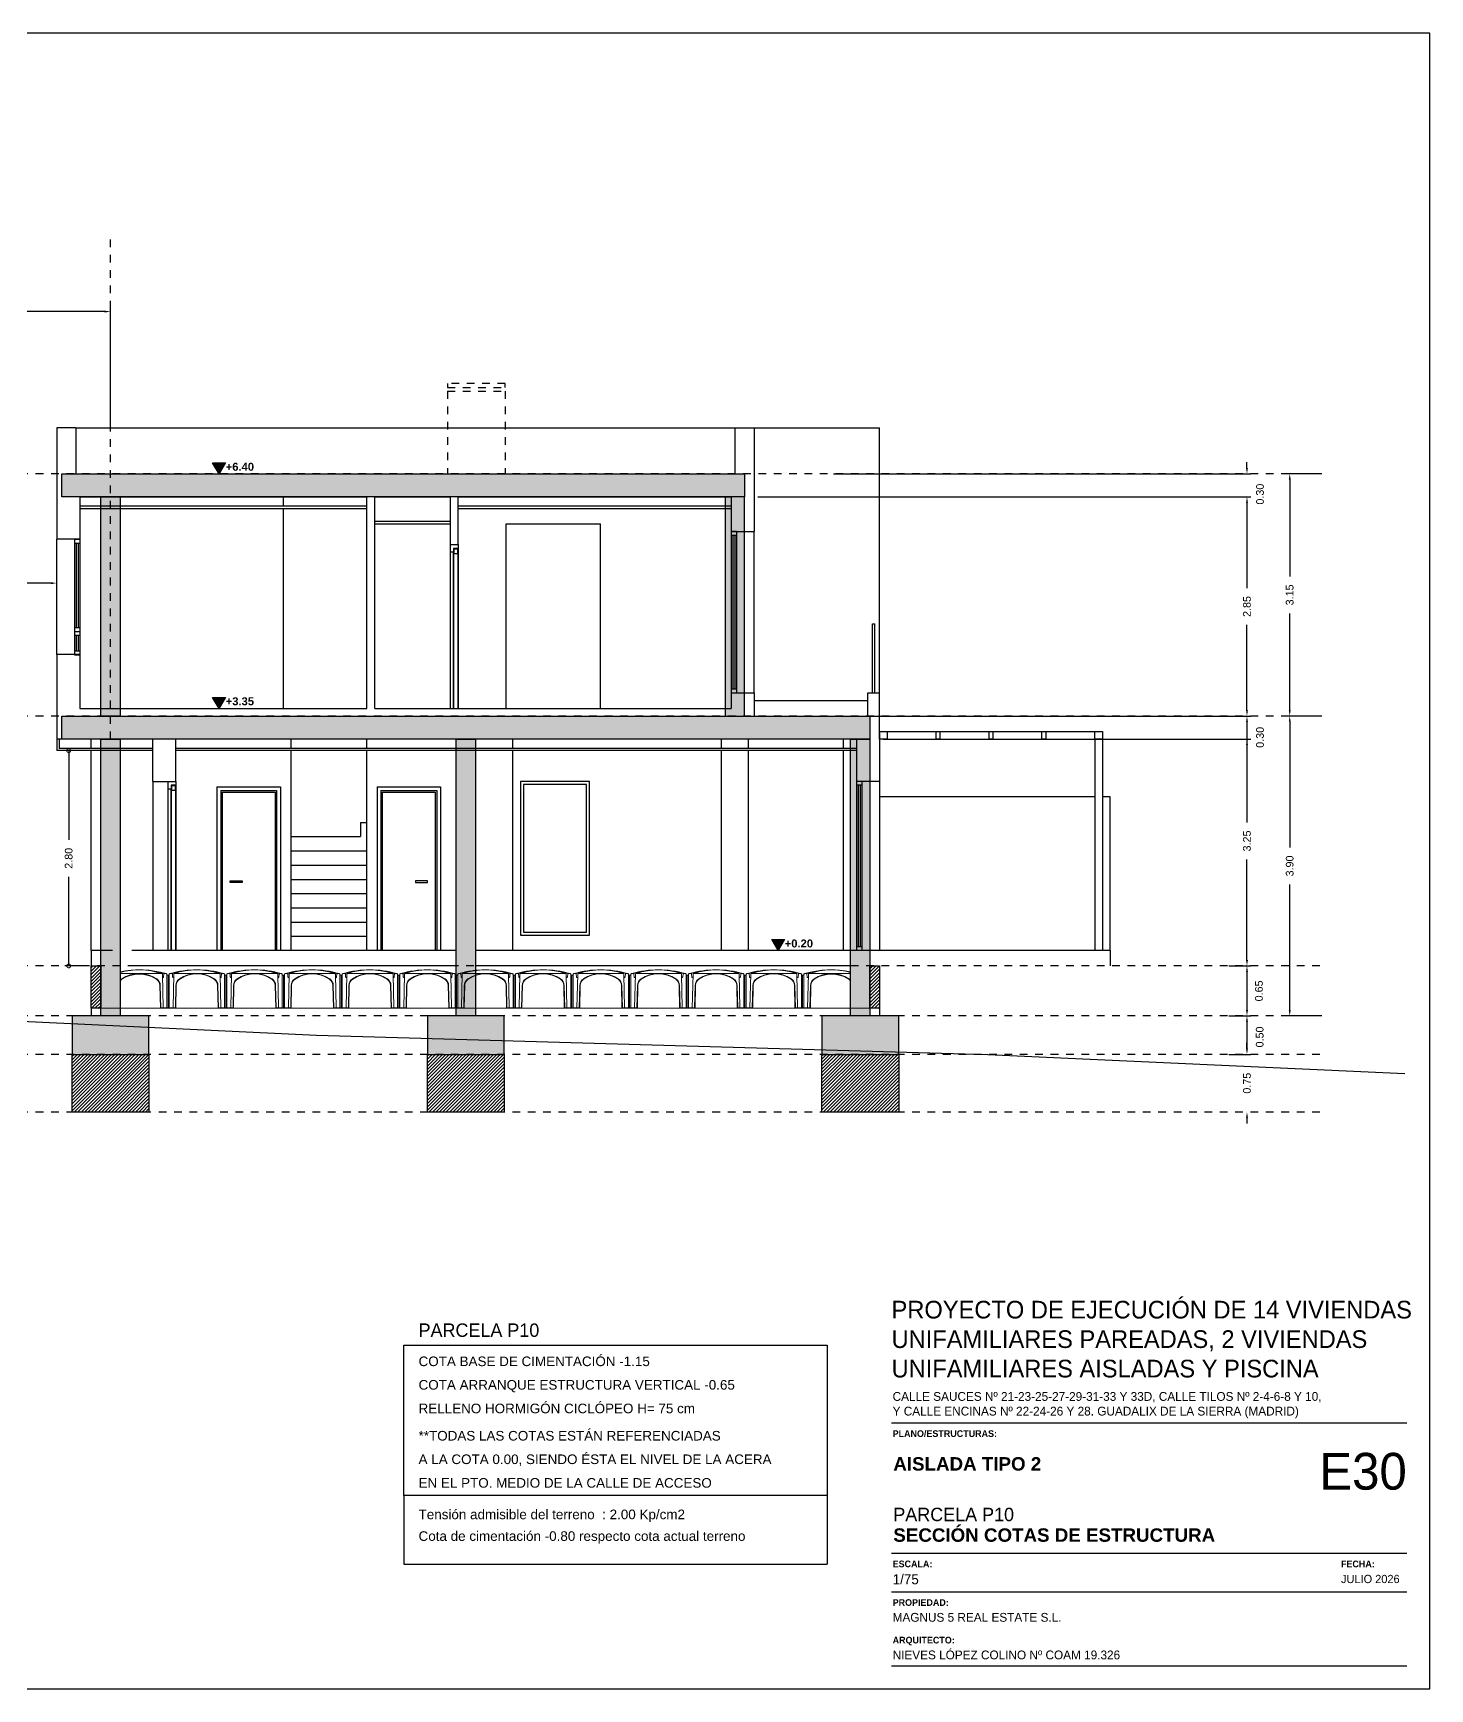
# Model space of a CAD drawing. Extents: x 2455 to 9764, y -806 to 181.
# Drawn here: x 4724.24 to 4742.41, y -582.59 to -561.05 of the extents above; entities that cross this region are included whole.
import ezdxf

# ---------------------------------------------------------------- set-up
doc = ezdxf.new("R2010")
doc.units = 0
doc.header["$LTSCALE"] = 0.2
doc.header["$MEASUREMENT"] = 0
doc.linetypes.add('CONTINUA', pattern=[0])
doc.linetypes.add('RAYITAS', pattern=[0.375, 0.25, -0.125])
doc.layers.get('0').update_dxf_attribs({"linetype": 'CONTINUOUS'})
doc.layers.add('01_cartela', color=6, linetype='CONTINUOUS', plot=False)
for name, color, linetype in [('01_cotas', 4, 'CONTINUOUS'), ('01_MONO inst', 254, 'CONTINUOUS'), ('01_muros', 1, 'CONTINUOUS'), ('01_perfil terreno natural', 170, 'CONTINUOUS'), ('01_proyección', 4, 'RAYITAS'), ('01_texto cartela', 4, 'CONTINUOUS'), ('CUADRO_LINEAS', 7, 'CONTINUOUS'), ('SOMBRAS2', 2, 'CONTINUOUS'), ('WL', 7, 'CONTINUOUS')]:
    doc.layers.add(name, color=color, linetype=linetype)
doc.layers.add('_CAVITI-AUX', color=2, linetype='CONTINUOUS', lineweight=5, plot=False)
doc.styles.add('Century Gothic', font='', dxfattribs={"height": 2})
doc.styles.add('Century Gothic_3', font='', dxfattribs={"height": 4.5})
doc.styles.add('Century Gothic_5', font='', dxfattribs={"height": 2.5})
doc.styles.add('Century Gothic_6', font='', dxfattribs={"height": 11})
doc.styles.add('Estilo1', font='swissel.ttf')
doc.styles.add('NIEVES3', font='swisseb.ttf')
doc.styles.add('ROMANS', font='romans')
doc.styles.get('Century Gothic').set_extended_font_data('Century Gothic')
doc.styles.get('Century Gothic_3').set_extended_font_data('Century Gothic')
doc.styles.get('Century Gothic_5').set_extended_font_data('Century Gothic')
doc.styles.get('Century Gothic_6').set_extended_font_data('Century Gothic')
doc.dimstyles.new('DECIMAL-50', dxfattribs={"dimtxt": 0.08, "dimasz": 0.15, "dimexe": 0.05, "dimexo": 0.05, "dimgap": 0.09, "dimtad": 0, "dimzin": 0, "dimdsep": 46, "dimtxsty": 'ROMANS', "dimblk": 'DOTSMALL', "dimcen": 0.09, "dimclrt": 7, "dimadec": 0, "dimazin": 0, "dimtfac": 1.38, "dimtix": 1, "dimtofl": 0, "dimtmove": 2, "dimatfit": 3, "dimldrblk": 'OBLIQUE', "dimfxl": 1, "dimtolj": 1, "dimtzin": 0, "dimarcsym": 0})
pattern_1 = [(45, (69.10073, 0), (-0.02209708691, 0.02209708691), [])]

# ---------------------------------------------------------------- blocks, each defined once
blk = doc.blocks.new('_DotSmall')
at = {"color": 0, "linetype": 'ByBlock', "const_width": 0.5}
blk.add_lwpolyline([(-0.0625, 0, 1), (0.0625, 0, 1)], format="xyb", close=True, dxfattribs=at)
blk = doc.blocks.new('*D556')
at = {"layer": '01_cotas', "color": 0, "linetype": 'CONTINUA', "lineweight": -2, "transparency": 16777216}
for p, q in [((4724.951, -570.383), (4724.657, -570.383)), ((4724.951, -573.183), (4724.657, -573.183))]:
    blk.add_line(p, q, dxfattribs=at)
at = {"layer": '01_cotas', "color": 0, "lineweight": -2, "transparency": 16777216}
for p, q in [((4724.707, -570.383), (4724.707, -571.543)), ((4724.707, -573.183), (4724.707, -572.023))]:
    blk.add_line(p, q, dxfattribs=at)
at = {"layer": '01_cotas', "color": 0, "lineweight": -2, "transparency": 16777216, "xscale": 0.1, "yscale": 0.1, "zscale": 0.1}
for p, rotation in [((4724.707, -570.383), 90), ((4724.707, -573.183), 270)]:
    blk.add_blockref('_DotSmall', p, dxfattribs=dict(at, rotation=rotation))
at = {"layer": '01_cotas', "color": 7, "transparency": 16777216, "insert": (4724.707, -571.783), "char_height": 0.1, "attachment_point": 5, "rotation": 90, "style": 'Estilo1'}
blk.add_mtext('\\A1;2.80', dxfattribs=at)
blk = doc.blocks.new('*D547')
at = {"layer": '01_cotas', "color": 0, "linetype": 'CONTINUA', "lineweight": -2, "transparency": 16777216}
for p, q in [((4719.551, -566.133), (4719.551, -564.623)), ((4725.251, -566.133), (4725.251, -564.623))]:
    blk.add_line(p, q, dxfattribs=at)
at = {"layer": '01_cotas', "color": 0, "lineweight": -2, "transparency": 16777216}
for p, q in [((4719.626, -564.673), (4721.549, -564.673)), ((4725.176, -564.673), (4723.252, -564.673))]:
    blk.add_line(p, q, dxfattribs=at)
at = {"layer": '01_cotas', "color": 0, "transparency": 16777216}
for points in [[(4719.626, -564.66), (4719.626, -564.685), (4719.551, -564.673)], [(4725.176, -564.66), (4725.176, -564.685), (4725.251, -564.673)]]:
    blk.add_solid(points, dxfattribs=at)
at = {"layer": '01_cotas', "color": 7, "transparency": 16777216, "insert": (4722.401, -564.673), "char_height": 0.1, "width": 1.52292, "attachment_point": 5, "style": 'Estilo1'}
blk.add_mtext('\\A1;ORIGEN REPLANTEO P11\\P5.70', dxfattribs=at)
blk = doc.blocks.new('*D548')
at = {"layer": '01_cotas', "color": 0, "linetype": 'CONTINUA', "lineweight": -2, "transparency": 16777216}
for p, q in [((4719.551, -568.333), (4719.551, -568.154)), ((4724.551, -568.333), (4724.551, -568.154))]:
    blk.add_line(p, q, dxfattribs=at)
at = {"layer": '01_cotas', "color": 0, "lineweight": -2, "transparency": 16777216}
for p, q in [((4719.626, -568.204), (4721.044, -568.204)), ((4724.476, -568.204), (4723.057, -568.204))]:
    blk.add_line(p, q, dxfattribs=at)
at = {"layer": '01_cotas', "color": 0, "transparency": 16777216}
for points in [[(4719.626, -568.192), (4719.626, -568.217), (4719.551, -568.204)], [(4724.476, -568.192), (4724.476, -568.217), (4724.551, -568.204)]]:
    blk.add_solid(points, dxfattribs=at)
at = {"layer": '01_cotas', "color": 7, "transparency": 16777216, "insert": (4722.051, -568.204), "char_height": 0.1, "attachment_point": 5, "style": 'Estilo1'}
blk.add_mtext('\\A1;LÍNEA DE CERRAMIENTO\\P5.00', dxfattribs=at)
blk = doc.blocks.new('*D549')
at = {"layer": '01_cotas', "color": 0, "linetype": 'CONTINUA', "lineweight": -2, "transparency": 16777216}
for p, q in [((4741.005, -566.783), (4740.536, -566.783)), ((4741.005, -569.933), (4740.536, -569.933))]:
    blk.add_line(p, q, dxfattribs=at)
at = {"layer": '01_cotas', "color": 0, "lineweight": -2, "transparency": 16777216}
for p, q in [((4740.586, -566.858), (4740.586, -568.118)), ((4740.586, -569.858), (4740.586, -568.598))]:
    blk.add_line(p, q, dxfattribs=at)
at = {"layer": '01_cotas', "color": 0, "transparency": 16777216}
for points in [[(4740.574, -566.858), (4740.599, -566.858), (4740.586, -566.783)], [(4740.574, -569.858), (4740.599, -569.858), (4740.586, -569.933)]]:
    blk.add_solid(points, dxfattribs=at)
at = {"layer": '01_cotas', "color": 7, "transparency": 16777216, "insert": (4740.586, -568.358), "char_height": 0.1, "attachment_point": 5, "rotation": 90, "style": 'Estilo1'}
blk.add_mtext('\\A1;3.15', dxfattribs=at)
blk = doc.blocks.new('*D550')
at = {"layer": '01_cotas', "color": 0, "linetype": 'CONTINUA', "lineweight": -2, "transparency": 16777216}
for p, q in [((4741.005, -569.933), (4740.536, -569.933)), ((4741.005, -573.833), (4740.536, -573.833))]:
    blk.add_line(p, q, dxfattribs=at)
at = {"layer": '01_cotas', "color": 0, "lineweight": -2, "transparency": 16777216}
for p, q in [((4740.586, -570.008), (4740.586, -571.643)), ((4740.586, -573.758), (4740.586, -572.123))]:
    blk.add_line(p, q, dxfattribs=at)
at = {"layer": '01_cotas', "color": 0, "transparency": 16777216}
for points in [[(4740.574, -570.008), (4740.599, -570.008), (4740.586, -569.933)], [(4740.574, -573.758), (4740.599, -573.758), (4740.586, -573.833)]]:
    blk.add_solid(points, dxfattribs=at)
at = {"layer": '01_cotas', "color": 7, "transparency": 16777216, "insert": (4740.586, -571.883), "char_height": 0.1, "attachment_point": 5, "rotation": 90, "style": 'Estilo1'}
blk.add_mtext('\\A1;3.90', dxfattribs=at)
blk = doc.blocks.new('*D551')
at = {"layer": '01_cotas', "color": 0, "linetype": 'CONTINUA', "lineweight": -2, "transparency": 16777216}
for p, q in [((4739.796, -569.933), (4740.08, -569.933)), ((4739.796, -573.183), (4740.08, -573.183))]:
    blk.add_line(p, q, dxfattribs=at)
at = {"layer": '01_cotas', "color": 0, "lineweight": -2, "transparency": 16777216}
for p, q in [((4740.03, -570.008), (4740.03, -571.318)), ((4740.03, -573.108), (4740.03, -571.798))]:
    blk.add_line(p, q, dxfattribs=at)
at = {"layer": '01_cotas', "color": 0, "transparency": 16777216}
for points in [[(4740.018, -570.008), (4740.043, -570.008), (4740.03, -569.933)], [(4740.018, -573.108), (4740.043, -573.108), (4740.03, -573.183)]]:
    blk.add_solid(points, dxfattribs=at)
at = {"layer": '01_cotas', "color": 7, "transparency": 16777216, "insert": (4740.03, -571.558), "char_height": 0.1, "attachment_point": 5, "rotation": 90, "style": 'Estilo1'}
blk.add_mtext('\\A1;3.25', dxfattribs=at)
blk = doc.blocks.new('*D552')
at = {"layer": '01_cotas', "color": 0, "linetype": 'CONTINUA', "lineweight": -2, "transparency": 16777216}
for p, q in [((4739.846, -567.083), (4740.08, -567.083)), ((4739.846, -569.933), (4740.08, -569.933))]:
    blk.add_line(p, q, dxfattribs=at)
at = {"layer": '01_cotas', "color": 0, "lineweight": -2, "transparency": 16777216}
for p, q in [((4740.03, -567.158), (4740.03, -568.268)), ((4740.03, -569.858), (4740.03, -568.748))]:
    blk.add_line(p, q, dxfattribs=at)
at = {"layer": '01_cotas', "color": 0, "transparency": 16777216}
for points in [[(4740.018, -567.158), (4740.043, -567.158), (4740.03, -567.083)], [(4740.018, -569.858), (4740.043, -569.858), (4740.03, -569.933)]]:
    blk.add_solid(points, dxfattribs=at)
at = {"layer": '01_cotas', "color": 7, "transparency": 16777216, "insert": (4740.03, -568.508), "char_height": 0.1, "attachment_point": 5, "rotation": 90, "style": 'Estilo1'}
blk.add_mtext('\\A1;2.85', dxfattribs=at)
blk = doc.blocks.new('*D553')
at = {"layer": '01_cotas', "color": 0, "lineweight": -2, "transparency": 16777216}
for p, q in [((4740.03, -569.858), (4740.03, -569.783)), ((4740.03, -570.308), (4740.03, -570.383))]:
    blk.add_line(p, q, dxfattribs=at)
at = {"layer": '01_cotas', "color": 0, "linetype": 'CONTINUA', "lineweight": -2, "transparency": 16777216}
for p, q in [((4734.653, -569.933), (4740.08, -569.933)), ((4735.301, -570.233), (4740.08, -570.233))]:
    blk.add_line(p, q, dxfattribs=at)
at = {"layer": '01_cotas', "color": 0, "transparency": 16777216}
for points in [[(4740.018, -569.858), (4740.043, -569.858), (4740.03, -569.933)], [(4740.018, -570.308), (4740.043, -570.308), (4740.03, -570.233)]]:
    blk.add_solid(points, dxfattribs=at)
at = {"layer": '01_cotas', "color": 7, "transparency": 16777216, "insert": (4740.2, -570.21), "char_height": 0.1, "attachment_point": 5, "rotation": 90, "style": 'Estilo1'}
blk.add_mtext('\\A1;0.30', dxfattribs=at)
blk = doc.blocks.new('*D554')
at = {"layer": '01_cotas', "color": 0, "linetype": 'CONTINUA', "lineweight": -2, "transparency": 16777216}
for p, q in [((4739.796, -573.183), (4740.08, -573.183)), ((4739.796, -573.833), (4740.08, -573.833))]:
    blk.add_line(p, q, dxfattribs=at)
at = {"layer": '01_cotas', "color": 0, "lineweight": -2, "transparency": 16777216}
blk.add_line((4740.03, -573.258), (4740.03, -573.758), dxfattribs=at)
at = {"layer": '01_cotas', "color": 0, "transparency": 16777216}
for points in [[(4740.018, -573.258), (4740.043, -573.258), (4740.03, -573.183)], [(4740.018, -573.758), (4740.043, -573.758), (4740.03, -573.833)]]:
    blk.add_solid(points, dxfattribs=at)
at = {"layer": '01_cotas', "color": 7, "transparency": 16777216, "insert": (4740.186, -573.508), "char_height": 0.1, "attachment_point": 5, "rotation": 90, "style": 'Estilo1'}
blk.add_mtext('\\A1;0.65', dxfattribs=at)
blk = doc.blocks.new('*D555')
at = {"layer": '01_cotas', "color": 0, "linetype": 'CONTINUA', "lineweight": -2, "transparency": 16777216}
for p, q in [((4739.796, -573.833), (4740.08, -573.833)), ((4739.796, -574.333), (4740.08, -574.333))]:
    blk.add_line(p, q, dxfattribs=at)
at = {"layer": '01_cotas', "color": 0, "lineweight": -2, "transparency": 16777216}
blk.add_line((4740.03, -573.908), (4740.03, -574.258), dxfattribs=at)
at = {"layer": '01_cotas', "color": 0, "transparency": 16777216}
for points in [[(4740.018, -573.908), (4740.043, -573.908), (4740.03, -573.833)], [(4740.018, -574.258), (4740.043, -574.258), (4740.03, -574.333)]]:
    blk.add_solid(points, dxfattribs=at)
at = {"layer": '01_cotas', "color": 7, "transparency": 16777216, "insert": (4740.196, -574.107), "char_height": 0.1, "attachment_point": 5, "rotation": 90, "style": 'Estilo1'}
blk.add_mtext('\\A1;0.50', dxfattribs=at)
blk = doc.blocks.new('*D545')
at = {"layer": '01_cotas', "color": 0, "linetype": 'CONTINUA', "lineweight": -2, "transparency": 16777216}
for p, q in [((4734.653, -566.783), (4740.08, -566.783)), ((4733.671, -567.083), (4740.08, -567.083))]:
    blk.add_line(p, q, dxfattribs=at)
at = {"layer": '01_cotas', "color": 0, "lineweight": -2, "transparency": 16777216}
for p, q in [((4740.03, -566.708), (4740.03, -566.633)), ((4740.03, -567.158), (4740.03, -567.233))]:
    blk.add_line(p, q, dxfattribs=at)
at = {"layer": '01_cotas', "color": 0, "transparency": 16777216}
for points in [[(4740.018, -566.708), (4740.043, -566.708), (4740.03, -566.783)], [(4740.018, -567.158), (4740.043, -567.158), (4740.03, -567.083)]]:
    blk.add_solid(points, dxfattribs=at)
at = {"layer": '01_cotas', "color": 7, "transparency": 16777216, "insert": (4740.2, -567.047), "char_height": 0.1, "attachment_point": 5, "rotation": 90, "style": 'Estilo1'}
blk.add_mtext('\\A1;0.30', dxfattribs=at)
blk = doc.blocks.new('*D546')
at = {"layer": '01_cotas', "color": 0, "lineweight": -2, "transparency": 16777216}
for p, q in [((4740.03, -574.258), (4740.03, -574.183)), ((4740.03, -575.158), (4740.03, -575.233))]:
    blk.add_line(p, q, dxfattribs=at)
at = {"layer": '01_cotas', "color": 0, "transparency": 16777216}
for points in [[(4740.018, -574.258), (4740.043, -574.258), (4740.03, -574.333)], [(4740.018, -575.158), (4740.043, -575.158), (4740.03, -575.083)]]:
    blk.add_solid(points, dxfattribs=at)
at = {"layer": '01_cotas', "color": 7, "transparency": 16777216, "insert": (4740.03, -574.708), "char_height": 0.1, "attachment_point": 5, "rotation": 90, "style": 'Estilo1'}
blk.add_mtext('\\A1;0.75', dxfattribs=at)
blk = doc.blocks.new('C50_frontal')
for points in [[(0, 0.005), (0.1, 0.005), (0.1, 0), (0, 0), (0, 0.43), (0.008, 0.43, 0.414214), (0.015, 0.438)], [(0.073, 0.401, -0.505657), (0.059, 0.409), (0.056, 0.441, 0.383819), (0.046, 0.45), (0.025, 0.45, 0.414214), (0.015, 0.44), (0.015, 0.005)], [(0.065, 0.005), (0.074, 0.441, -0.383819), (0.084, 0.45), (0.666, 0.45, -0.383819), (0.676, 0.441), (0.685, 0.005)], [(0.655, 0.005), (0.649, 0.296, 0.24616), (0.602, 0.382, 0.30084), (0.148, 0.382, 0.246228), (0.101, 0.296), (0.095, 0.005)], [(0.65, 0.005), (0.644, 0.296, 0.24616), (0.599, 0.378, 0.30084), (0.151, 0.378, 0.246228), (0.106, 0.296), (0.1, 0.005)], [(0.75, 0.005), (0.65, 0.005), (0.65, 0), (0.75, 0), (0.75, 0.43), (0.742, 0.43, -0.414214), (0.735, 0.438)], [(0.677, 0.401, 0.505657), (0.691, 0.409), (0.694, 0.441, -0.383819), (0.704, 0.45), (0.725, 0.45, -0.414214), (0.735, 0.44), (0.735, 0.005)]]:
    blk.add_lwpolyline(points, format="xyb")
for centre, radius, start, end in [((0.375, -0.75), 1.25, 73.7398, 106.2602), ((0.375, -0.607), 1.107, 72.7173, 107.2827), ((0.373, -0.359), 0.859, 70.3508, 109.6492)]:
    blk.add_arc(centre, radius, start, end)

msp = doc.modelspace()

# ---------------------------------------------------------------- hatches: boundary and pattern name
at = {"layer": '01_MONO inst'}
h = msp.add_hatch(color=256, dxfattribs=at)
h.dxf.hatch_style = 1
h.paths.add_polyline_path([(4726.662, -566.783), (4726.579, -566.64), (4726.745, -566.64)])
h = msp.add_hatch(color=256, dxfattribs=at)
h.dxf.hatch_style = 1
h.paths.add_polyline_path([(4726.662, -569.833), (4726.579, -569.69), (4726.745, -569.69)])
h = msp.add_hatch(color=256, dxfattribs=at)
h.dxf.hatch_style = 1
h.paths.add_polyline_path([(4733.933, -572.983), (4733.85, -572.84), (4734.015, -572.84)])
at = {"layer": 'SOMBRAS2', "transparency": 33554534}
h = msp.add_hatch(color=254, dxfattribs=at)
h.dxf.hatch_style = 1
h.paths.add_polyline_path([(4724.616, -566.783), (4733.496, -566.783), (4733.496, -567.083), (4724.616, -567.083)])
h = msp.add_hatch(color=254, dxfattribs=at)
h.dxf.hatch_style = 1
h.paths.add_polyline_path([(4725.126, -567.083), (4725.376, -567.083), (4725.376, -569.933), (4725.126, -569.933)])
h = msp.add_hatch(color=254, dxfattribs=at)
h.dxf.hatch_style = 1
h.paths.add_polyline_path([(4733.496, -567.083), (4733.246, -567.083), (4733.246, -569.933), (4733.496, -569.933)])
h = msp.add_hatch(color=254, dxfattribs=at)
h.dxf.hatch_style = 1
h.paths.add_polyline_path([(4724.616, -569.933), (4735.126, -569.933), (4735.126, -570.233), (4724.616, -570.233)])
h = msp.add_hatch(color=254, dxfattribs=at)
h.dxf.hatch_style = 1
h.paths.add_polyline_path([(4725.126, -570.233), (4725.376, -570.233), (4725.376, -573.833), (4725.126, -573.833)])
h = msp.add_hatch(color=254, dxfattribs=at)
h.dxf.hatch_style = 1
h.paths.add_polyline_path([(4729.746, -570.233), (4729.996, -570.233), (4729.996, -573.833), (4729.746, -573.833)])
h = msp.add_hatch(color=254, dxfattribs=at)
h.dxf.hatch_style = 1
h.paths.add_polyline_path([(4734.876, -570.233), (4735.126, -570.233), (4735.126, -573.833), (4734.876, -573.833)])
at = {"layer": 'SOMBRAS2'}
h = msp.add_hatch(dxfattribs=at)
h.set_pattern_fill('ANSI31', color=256, scale=0.25)
h.set_pattern_definition([(45, (118.293512, 8.88153), (-0.02209708691, 0.02209708691), [])])
h.paths.add_polyline_path([(4724.998, -573.183), (4725.123, -573.183), (4725.123, -573.733), (4724.998, -573.733)])
h = msp.add_hatch(dxfattribs=at)
h.set_pattern_fill('ANSI31', color=256, scale=0.25)
h.set_pattern_definition([(45, (118.445598, 8.88153), (-0.02209708691, 0.02209708691), [])])
h.paths.add_polyline_path([(4735.126, -573.183), (4735.251, -573.183), (4735.251, -573.733), (4735.126, -573.733)])
at = {"layer": 'SOMBRAS2', "transparency": 33554534}
h = msp.add_hatch(color=254, dxfattribs=at)
h.dxf.hatch_style = 1
h.paths.add_polyline_path([(4724.751, -574.333), (4725.751, -574.333), (4725.751, -573.833), (4724.751, -573.833)])
h = msp.add_hatch(color=254, dxfattribs=at)
h.dxf.hatch_style = 1
h.paths.add_polyline_path([(4729.371, -574.333), (4730.371, -574.333), (4730.371, -573.833), (4729.371, -573.833)])
h = msp.add_hatch(color=254, dxfattribs=at)
h.dxf.hatch_style = 1
h.paths.add_polyline_path([(4734.501, -574.333), (4735.501, -574.333), (4735.501, -573.833), (4734.501, -573.833)])
at = {"layer": 'SOMBRAS2'}
h = msp.add_hatch(dxfattribs=at)
h.set_pattern_fill('ANSI31', color=256, scale=0.25)
h.set_pattern_definition([(45, (68.950778, -1e-11), (-0.02209708691, 0.02209708691), [])])
h.paths.add_polyline_path([(4724.751, -574.333), (4725.751, -574.333), (4725.751, -575.083), (4724.751, -575.083)])
h = msp.add_hatch(dxfattribs=at)
h.set_pattern_fill('ANSI31', color=256, scale=0.25)
h.set_pattern_definition(pattern_1)
h.paths.add_polyline_path([(4729.371, -574.333), (4730.371, -574.333), (4730.371, -575.083), (4729.371, -575.083)])
h = msp.add_hatch(dxfattribs=at)
h.set_pattern_fill('ANSI31', color=256, scale=0.25)
h.set_pattern_definition(pattern_1)
h.paths.add_polyline_path([(4734.501, -574.333), (4735.501, -574.333), (4735.501, -575.083), (4734.501, -575.083)])

# ---------------------------------------------------------------- linework, layer by layer
at = {"layer": '01_cartela', "color": 3}
msp.add_lwpolyline([(4711.771, -561.051), (4711.771, -582.586), (4742.409, -582.586), (4742.409, -561.051)], close=True, dxfattribs=at)
at = {"layer": '01_MONO inst'}
for p, q in [((4724.801, -566.183, 0), (4724.551, -566.183, 0)), ((4724.551, -566.183, 0), (4724.551, -567.633, 0)), ((4724.801, -566.183, 0), (4724.801, -566.783, 0)), ((4724.801, -566.183, 0), (4733.371, -566.183, 0)), ((4733.371, -566.183, 0), (4733.371, -566.783, 0)), ((4733.371, -566.183, 0), (4733.621, -566.183, 0)), ((4733.621, -566.183, 0), (4733.621, -567.533, 0)), ((4733.621, -566.183, 0), (4735.251, -566.183, 0)), ((4735.251, -569.633, 0), (4735.251, -566.183, 0)), ((4724.801, -566.783, 0), (4733.371, -566.783, 0)), ((4724.851, -567.083, 0), (4724.851, -567.633, 0)), ((4724.851, -567.083, 0), (4728.586, -567.083, 0)), ((4728.586, -567.203, 0), (4724.851, -567.203, 0)), ((4727.501, -567.203, 0), (4727.501, -567.083, 0)), ((4728.586, -569.833, 0), (4728.586, -567.083, 0)), ((4728.686, -567.083, 0), (4729.671, -567.083, 0)), ((4728.686, -569.833, 0), (4728.686, -567.083, 0)), ((4729.671, -567.703, 0), (4729.671, -567.083, 0)), ((4729.771, -567.083, 0), (4733.321, -567.083, 0)), ((4729.771, -567.703, 0), (4729.771, -567.083, 0)), ((4733.321, -567.203, 0), (4729.771, -567.203, 0)), ((4733.321, -567.083, 0), (4733.321, -567.533, 0)), ((4724.851, -567.233, 0), (4728.586, -567.233, 0)), ((4727.501, -569.833, 0), (4727.501, -567.233, 0)), ((4729.671, -567.403, 0), (4728.686, -567.403, 0)), ((4728.686, -567.433, 0), (4729.671, -567.433, 0)), ((4729.771, -567.233, 0), (4733.321, -567.233, 0)), ((4730.396, -569.833, 0), (4730.396, -567.433, 0)), ((4730.396, -567.433, 0), (4731.621, -567.433, 0)), ((4731.621, -569.833, 0), (4731.621, -567.433, 0)), ((4724.851, -567.633, 0), (4724.551, -567.633, 0)), ((4724.551, -569.133, 0), (4724.551, -567.633, 0)), ((4724.781, -567.633, 0), (4724.851, -567.633, 0)), ((4724.781, -567.633, 0), (4724.851, -567.633, 0)), ((4724.781, -567.633, 0), (4724.781, -569.133, 0)), ((4724.851, -567.633, 0), (4724.851, -569.133, 0)), ((4733.321, -567.533, 0), (4733.621, -567.533, 0)), ((4733.321, -567.533, 0), (4733.321, -569.633, 0)), ((4733.391, -567.533, 0), (4733.321, -567.533, 0)), ((4733.391, -567.533, 0), (4733.321, -567.533, 0)), ((4733.391, -567.583, 0), (4733.321, -567.583, 0)), ((4733.344, -567.583, 0), (4733.344, -569.583, 0)), ((4733.368, -567.583, 0), (4733.368, -569.583, 0)), ((4733.391, -567.533, 0), (4733.391, -569.633, 0)), ((4733.621, -569.633, 0), (4733.621, -567.533, 0)), ((4724.781, -567.683, 0), (4724.851, -567.683, 0)), ((4724.804, -567.683, 0), (4724.804, -568.783, 0)), ((4724.828, -567.683, 0), (4724.828, -568.783, 0)), ((4729.671, -567.703, 0), (4729.771, -567.703, 0)), ((4729.671, -567.803, 0), (4729.671, -567.703, 0)), ((4729.71, -567.803, 0), (4729.671, -567.803, 0)), ((4729.671, -569.833, 0), (4729.671, -567.803, 0)), ((4729.771, -567.753, 0), (4729.71, -567.753, 0)), ((4729.71, -567.753, 0), (4729.71, -567.803, 0)), ((4729.71, -569.833, 0), (4729.71, -567.803, 0)), ((4729.715, -569.833, 0), (4729.715, -567.818, 0)), ((4729.766, -567.818, 0), (4729.766, -569.833, 0)), ((4729.771, -567.703, 0), (4729.771, -567.753, 0)), ((4729.771, -567.753, 0), (4729.771, -569.833, 0)), ((4735.161, -568.733, 0), (4735.191, -568.733, 0)), ((4735.161, -569.633, 0), (4735.161, -568.733, 0)), ((4735.191, -569.633, 0), (4735.191, -568.733, 0)), ((4724.781, -568.783, 0), (4724.851, -568.783, 0)), ((4724.781, -568.833, 0), (4724.851, -568.833, 0)), ((4724.781, -568.883, 0), (4724.851, -568.883, 0)), ((4724.804, -568.883, 0), (4724.804, -569.085, 0)), ((4724.828, -568.883, 0), (4724.828, -569.085, 0)), ((4724.551, -569.133, 0), (4724.551, -570.233, 0)), ((4724.851, -569.133, 0), (4724.551, -569.133, 0)), ((4724.781, -569.085, 0), (4724.851, -569.085, 0)), ((4724.781, -569.135, 0), (4724.851, -569.135, 0)), ((4724.851, -569.133, 0), (4724.851, -569.833, 0)), ((4733.391, -569.583, 0), (4733.321, -569.583, 0)), ((4733.321, -569.633, 0), (4733.321, -569.833, 0)), ((4733.321, -569.633, 0), (4733.621, -569.633, 0)), ((4733.621, -569.633, 0), (4733.621, -569.933, 0)), ((4733.621, -569.733, 0), (4735.101, -569.733, 0)), ((4735.101, -569.933, 0), (4735.101, -569.633, 0)), ((4735.101, -569.633, 0), (4735.251, -569.633, 0)), ((4735.251, -570.153, 0), (4735.251, -569.633, 0)), ((4724.851, -569.833, 0), (4728.586, -569.833, 0)), ((4728.686, -569.833, 0), (4733.321, -569.833, 0)), ((4733.621, -569.933, 0), (4735.101, -569.933, 0)), ((4725.801, -570.233, 0), (4724.551, -570.233, 0)), ((4724.551, -570.233, 0), (4724.551, -570.383, 0)), ((4724.581, -570.233, 0), (4724.581, -570.353, 0)), ((4725.001, -570.353, 0), (4725.001, -570.233, 0)), ((4725.801, -570.783, 0), (4725.801, -570.233, 0)), ((4726.101, -570.783, 0), (4726.101, -570.233, 0)), ((4734.951, -570.233, 0), (4726.101, -570.233, 0)), ((4727.601, -570.353, 0), (4727.601, -570.233, 0)), ((4728.586, -570.353, 0), (4728.586, -570.233, 0)), ((4730.481, -570.353, 0), (4730.481, -570.233, 0)), ((4733.196, -570.353, 0), (4733.196, -570.233, 0)), ((4733.546, -570.353, 0), (4733.546, -570.233, 0)), ((4734.781, -570.353, 0), (4734.781, -570.233, 0)), ((4734.951, -570.233, 0), (4734.951, -570.783, 0)), ((4735.251, -570.153, 0), (4735.251, -570.783, 0)), ((4735.351, -570.133, 0), (4735.988, -570.133, 0)), ((4735.351, -570.233, 0), (4735.988, -570.233, 0)), ((4736.038, -570.133, 0), (4736.676, -570.133, 0)), ((4736.038, -570.233, 0), (4736.676, -570.233, 0)), ((4736.726, -570.133, 0), (4737.363, -570.133, 0)), ((4736.726, -570.233, 0), (4737.363, -570.233, 0)), ((4737.413, -570.133, 0), (4738.051, -570.133, 0)), ((4737.413, -570.233, 0), (4738.051, -570.233, 0)), ((4738.051, -570.233, 0), (4738.051, -572.983, 0)), ((4738.151, -570.233, 0), (4738.151, -572.983, 0)), ((4725.801, -570.383, 0), (4724.551, -570.383, 0)), ((4725.801, -570.353, 0), (4724.581, -570.353, 0)), ((4725.001, -572.983, 0), (4725.001, -570.383, 0)), ((4734.951, -570.353, 0), (4726.101, -570.353, 0)), ((4734.951, -570.383, 0), (4726.101, -570.383, 0)), ((4727.601, -572.983, 0), (4727.601, -570.383, 0)), ((4728.586, -572.983, 0), (4728.586, -570.383, 0)), ((4730.481, -572.983, 0), (4730.481, -570.383, 0)), ((4733.196, -572.983, 0), (4733.196, -570.383, 0)), ((4733.546, -572.983, 0), (4733.546, -570.383, 0)), ((4734.781, -572.983, 0), (4734.781, -570.383, 0)), ((4725.801, -570.783, 0), (4726.101, -570.783, 0)), ((4725.801, -570.783, 0), (4725.801, -572.983, 0)), ((4726.001, -570.883, 0), (4726.001, -570.783, 0)), ((4726.04, -570.883, 0), (4726.001, -570.883, 0)), ((4726.001, -572.983, 0), (4726.001, -570.883, 0)), ((4726.101, -570.833, 0), (4726.04, -570.833, 0)), ((4726.04, -570.833, 0), (4726.04, -570.883, 0)), ((4726.04, -572.983, 0), (4726.04, -570.883, 0)), ((4726.101, -570.783, 0), (4726.101, -570.833, 0)), ((4726.101, -570.833, 0), (4726.101, -572.983, 0)), ((4726.635, -570.853, 0), (4727.46, -570.853, 0)), ((4726.635, -570.853, 0), (4726.635, -572.983, 0)), ((4727.46, -570.853, 0), (4727.46, -572.983, 0)), ((4728.718, -570.853, 0), (4729.543, -570.853, 0)), ((4728.718, -570.853, 0), (4728.718, -572.983, 0)), ((4729.543, -570.853, 0), (4729.543, -572.983, 0)), ((4735.251, -570.783, 0), (4734.951, -570.783, 0)), ((4734.951, -570.783, 0), (4734.951, -572.983, 0)), ((4735.021, -570.783, 0), (4734.951, -570.783, 0)), ((4735.021, -570.783, 0), (4734.951, -570.783, 0)), ((4735.021, -570.833, 0), (4734.951, -570.833, 0)), ((4734.974, -570.833, 0), (4734.974, -572.933, 0)), ((4734.998, -570.833, 0), (4734.998, -572.933, 0)), ((4735.021, -570.783, 0), (4735.021, -572.983, 0)), ((4735.251, -570.783, 0), (4735.251, -572.983, 0)), ((4726.045, -572.983, 0), (4726.045, -570.898, 0)), ((4726.096, -570.898, 0), (4726.096, -572.983, 0)), ((4726.685, -570.903, 0), (4726.685, -572.983, 0)), ((4726.685, -570.903, 0), (4727.41, -570.903, 0)), ((4726.705, -572.983, 0), (4726.705, -570.925, 0)), ((4726.705, -570.925, 0), (4727.39, -570.925, 0)), ((4727.39, -570.925, 0), (4727.39, -572.983, 0)), ((4727.41, -570.903, 0), (4727.41, -572.983, 0)), ((4728.768, -570.903, 0), (4728.768, -572.983, 0)), ((4728.768, -570.903, 0), (4729.493, -570.903, 0)), ((4728.788, -572.983, 0), (4728.788, -570.925, 0)), ((4728.788, -570.925, 0), (4729.473, -570.925, 0)), ((4729.473, -570.925, 0), (4729.473, -572.983, 0)), ((4729.493, -570.903, 0), (4729.493, -572.983, 0)), ((4738.051, -570.983, 0), (4735.251, -570.983, 0)), ((4738.251, -570.983, 0), (4738.151, -570.983, 0)), ((4738.251, -572.983, 0), (4738.251, -570.983, 0)), ((4728.501, -571.316, 0), (4728.501, -571.501, 0)), ((4728.501, -571.316, 0), (4728.586, -571.316, 0)), ((4727.601, -571.501, 0), (4728.501, -571.501, 0)), ((4727.601, -571.686, 0), (4728.586, -571.686, 0)), ((4727.601, -571.871, 0), (4728.586, -571.871, 0)), ((4727.601, -572.057, 0), (4728.586, -572.057, 0)), ((4727.601, -572.242, 0), (4728.586, -572.242, 0)), ((4727.601, -572.427, 0), (4728.586, -572.427, 0)), ((4727.601, -572.613, 0), (4728.586, -572.613, 0)), ((4727.601, -572.798, 0), (4728.586, -572.798, 0)), ((4725.276, -572.983, 0), (4725.001, -572.983, 0)), ((4725.001, -572.983, 0), (4725.001, -573.183, 0)), ((4729.746, -572.983, 0), (4725.526, -572.983, 0)), ((4738.251, -572.983, 0), (4729.996, -572.983, 0)), ((4735.021, -572.933, 0), (4734.951, -572.933, 0)), ((4738.251, -572.983, 0), (4738.251, -573.183, 0)), ((4729.746, -573.183, 0), (4725.526, -573.183, 0)), ((4734.876, -573.183, 0), (4729.996, -573.183, 0)), ((4724.998, -573.733, 0), (4724.998, -573.833, 0)), ((4735.251, -573.733, 0), (4735.251, -573.833, 0))]:
    msp.add_line(p, q, dxfattribs=at)
at = {"layer": '01_MONO inst', "elevation": 0}
for points in [[(4726.662, -566.783), (4726.579, -566.64), (4726.745, -566.64)], [(4729.715, -567.761), (4729.715, -567.818), (4729.766, -567.818), (4729.766, -567.761)], [(4726.662, -569.833), (4726.579, -569.69), (4726.745, -569.69)], [(4735.251, -570.133), (4735.351, -570.133), (4735.351, -570.233), (4735.251, -570.233)], [(4735.988, -570.133), (4736.038, -570.133), (4736.038, -570.233), (4735.988, -570.233)], [(4736.676, -570.133), (4736.726, -570.133), (4736.726, -570.233), (4736.676, -570.233)], [(4737.363, -570.133), (4737.413, -570.133), (4737.413, -570.233), (4737.363, -570.233)], [(4738.051, -570.133), (4738.151, -570.133), (4738.151, -570.233), (4738.051, -570.233)], [(4726.045, -570.841), (4726.045, -570.898), (4726.096, -570.898), (4726.096, -570.841)], [(4731.481, -570.783), (4730.581, -570.783), (4730.581, -572.783), (4731.481, -572.783)], [(4731.441, -570.823), (4730.621, -570.823), (4730.621, -572.743), (4731.441, -572.743)], [(4726.805, -572.097), (4726.805, -572.078), (4726.962, -572.078), (4726.962, -572.097)], [(4729.373, -572.097), (4729.373, -572.078), (4729.216, -572.078), (4729.216, -572.097)], [(4733.933, -572.983), (4733.85, -572.84), (4734.015, -572.84)]]:
    msp.add_lwpolyline(points, close=True, dxfattribs=at)
at = {"layer": '01_muros', "elevation": 0}
for points in [[(4724.616, -566.783), (4733.496, -566.783), (4733.496, -567.083), (4724.616, -567.083)], [(4725.126, -567.083), (4725.376, -567.083), (4725.376, -569.933), (4725.126, -569.933)], [(4733.496, -567.083), (4733.246, -567.083), (4733.246, -569.933), (4733.496, -569.933)], [(4724.616, -569.933), (4735.126, -569.933), (4735.126, -570.233), (4724.616, -570.233)], [(4725.126, -570.233), (4725.376, -570.233), (4725.376, -573.833), (4725.126, -573.833)], [(4729.746, -570.233), (4729.996, -570.233), (4729.996, -573.833), (4729.746, -573.833)], [(4734.876, -570.233), (4735.126, -570.233), (4735.126, -573.833), (4734.876, -573.833)], [(4724.998, -573.183), (4725.123, -573.183), (4725.123, -573.733), (4724.998, -573.733)], [(4735.126, -573.183), (4735.251, -573.183), (4735.251, -573.733), (4735.126, -573.733)], [(4724.751, -574.333), (4725.751, -574.333), (4725.751, -573.833), (4724.751, -573.833)], [(4729.371, -574.333), (4730.371, -574.333), (4730.371, -573.833), (4729.371, -573.833)], [(4734.501, -574.333), (4735.501, -574.333), (4735.501, -573.833), (4734.501, -573.833)], [(4724.751, -574.333), (4725.751, -574.333), (4725.751, -575.083), (4724.751, -575.083)], [(4729.371, -574.333), (4730.371, -574.333), (4730.371, -575.083), (4729.371, -575.083)], [(4734.501, -574.333), (4735.501, -574.333), (4735.501, -575.083), (4734.501, -575.083)]]:
    msp.add_lwpolyline(points, close=True, dxfattribs=at)
at = {"layer": '01_perfil terreno natural', "elevation": 0}
msp.add_lwpolyline([(4719.551, -573.183), (4721.331, -573.333), (4721.975, -573.583), (4722.626, -573.833), (4727.931, -574.083), (4736.659, -574.333), (4742.083, -574.583)], dxfattribs=at)
at = {"layer": '01_proyección', "color": 10}
for p, q in [((4725.251, -570.233, 0), (4725.251, -563.678, 0)), ((4740.977, -573.183, 0), (4713.392, -573.183, 0))]:
    msp.add_line(p, q, dxfattribs=at)
at = {"layer": '01_proyección', "color": 120, "ltscale": 0.25}
for p, q in [((4729.633, -565.707, 0), (4730.383, -565.707, 0)), ((4729.633, -565.707, 0), (4729.633, -566.783, 0)), ((4730.383, -565.707, 0), (4730.383, -566.783, 0))]:
    msp.add_line(p, q, dxfattribs=at)
at = {"layer": '01_proyección', "color": 120}
for p, q in [((4740.977, -566.783, 0), (4713.392, -566.783, 0)), ((4740.977, -569.933, 0), (4713.392, -569.933, 0)), ((4740.977, -573.833, 0), (4713.392, -573.833, 0)), ((4740.977, -574.333, 0), (4713.392, -574.333, 0)), ((4740.977, -575.083, 0), (4713.392, -575.083, 0))]:
    msp.add_line(p, q, dxfattribs=at)
at = {"layer": '01_proyección', "color": 120, "ltscale": 0.25, "elevation": 0}
msp.add_lwpolyline([(4730.383, -565.609), (4729.633, -565.609), (4729.633, -565.658), (4730.383, -565.658)], close=True, dxfattribs=at)
at = {"layer": '01_texto cartela', "color": 5}
for p, q in [((4735.408, -579.125), (4742.109, -579.125)), ((4735.408, -580.819), (4742.109, -580.819)), ((4735.408, -581.322), (4742.109, -581.322)), ((4735.408, -582.286), (4742.109, -582.286))]:
    msp.add_line(p, q, dxfattribs=at)
at = {"layer": '_CAVITI-AUX'}
msp.add_line((4725.123, -573.733, 0), (4735.251, -573.733, 0), dxfattribs=at)
for points in [[(4725.376, -573.283), (4725.915, -573.283, -0.383819), (4725.925, -573.292), (4725.934, -573.728)], [(4725.904, -573.728), (4725.898, -573.437, 0.24616), (4725.851, -573.352, 0.30084), (4725.397, -573.351, 0.069603), (4725.376, -573.371, 0.069603)], [(4725.899, -573.728), (4725.893, -573.437, 0.24616), (4725.848, -573.356, 0.30084), (4725.4, -573.356, 0.084823), (4725.376, -573.379, 0.084823)], [(4725.999, -573.728), (4725.899, -573.728), (4725.899, -573.733), (4725.999, -573.733), (4725.999, -573.303), (4725.992, -573.303, -0.414214), (4725.984, -573.296)], [(4725.926, -573.332, 0.505657), (4725.94, -573.324), (4725.943, -573.292, -0.383819), (4725.953, -573.283), (4725.974, -573.283, -0.414214), (4725.984, -573.293), (4725.984, -573.728)], [(4734.252, -573.728), (4734.352, -573.728), (4734.352, -573.733), (4734.252, -573.733), (4734.252, -573.303), (4734.259, -573.303, 0.414214), (4734.267, -573.296)], [(4734.325, -573.332, -0.505657), (4734.311, -573.324), (4734.308, -573.292, 0.383819), (4734.298, -573.283), (4734.277, -573.283, 0.414214), (4734.267, -573.293), (4734.267, -573.728)], [(4734.876, -573.283), (4734.336, -573.283, 0.383819), (4734.326, -573.292), (4734.317, -573.728)], [(4734.347, -573.728), (4734.353, -573.437, -0.24616), (4734.4, -573.352, -0.30084), (4734.854, -573.351, -0.069603), (4734.876, -573.371, -0.069603)], [(4734.352, -573.728), (4734.358, -573.437, -0.24616), (4734.403, -573.356, -0.30084), (4734.851, -573.356, -0.084823), (4734.876, -573.379, -0.084823)]]:
    msp.add_lwpolyline(points, format="xyb", dxfattribs=at)
for centre, radius, start, end in [((4725.624, -574.483), 1.25, 73.7398, 101.4762), ((4725.622, -574.092), 0.859, 70.3508, 106.6787), ((4725.624, -574.341), 1.107, 72.7173, 102.9779), ((4734.627, -574.483), 1.25, 78.5238, 106.2602), ((4734.627, -574.341), 1.107, 77.0221, 107.2827), ((4734.629, -574.092), 0.859, 73.3213, 109.6492)]:
    msp.add_arc(centre, radius, start, end, dxfattribs=at)
at = {"layer": 'CUADRO_LINEAS'}
for p, q in [((4729.067, -580.069), (4729.067, -580.965)), ((4734.571, -580.069), (4734.571, -580.965)), ((4729.067, -580.965), (4734.571, -580.965))]:
    msp.add_line(p, q, dxfattribs=at)
msp.add_lwpolyline([(4729.067, -578.116), (4734.571, -578.116), (4734.571, -580.069), (4729.067, -580.069)], close=True, dxfattribs=at)

# ---------------------------------------------------------------- block references
at = {"layer": '_CAVITI-AUX'}
for p in [(4725.999, -573.733), (4726.749, -573.733), (4727.499, -573.733), (4728.249, -573.733), (4728.999, -573.733), (4729.751, -573.733)]:
    msp.add_blockref('C50_frontal', p, dxfattribs=at)
at = {"layer": '_CAVITI-AUX', "xscale": -1}
for p in [(4731.252, -573.733), (4732.002, -573.733), (4732.752, -573.733), (4733.502, -573.733), (4734.252, -573.733)]:
    msp.add_blockref('C50_frontal', p, dxfattribs=at)

# ---------------------------------------------------------------- texts
at = {"layer": '01_MONO inst', "style": 'NIEVES3'}
for s, p in [('+6.40', (4726.749, -566.743, 0)), ('+3.35', (4726.749, -569.793, 0)), ('+0.20', (4734.019, -572.943, 0))]:
    msp.add_text(s, height=0.1041, dxfattribs=at).set_placement(p)
at = {"layer": '01_texto cartela', "color": 5}
for s, insert, char_height, width, attachment_point, style in [('\\PPROYECTO DE EJECUCIÓN DE 14 VIVIENDAS UNIFAMILIARES PAREADAS, 2 VIVIENDAS UNIFAMILIARES AISLADAS Y PISCINA', (4735.408, -577.155), 0.23, 6.82217, 1, 'Century Gothic_3'), ('CALLE SAUCES Nº 21-23-25-27-29-31-33 Y 33D, CALLE TILOS Nº 2-4-6-8 Y 10, \\PY CALLE ENCINAS Nº 22-24-26 Y 28. GUADALIX DE LA SIERRA (MADRID)', (4735.422, -578.725), 0.11455, 9.24681, 1, 'Century Gothic'), ('{\\fCentury Gothic|b1|i0|c0|p34;PLANO/ESTRUCTURAS: }', (4735.422, -579.222), 0.08701, 2.11715, 1, 'Century Gothic'), ('\\pt2.3273;\\PPARCELA P10', (4735.431, -580.407), 0.17455, 7.00908, 7, 'Century Gothic_5'), ('\\pt2.3273;SECCIÓN COTAS DE ESTRUCTURA', (4735.431, -580.675), 0.17455, 7.00908, 7, 'NIEVES3'), ('{\\fCentury Gothic|b1|i0|c0|p34;ESCALA: }', (4735.422, -580.917), 0.08701, 2.11715, 1, 'Century Gothic'), ('{\\fCentury Gothic|b1|i0|c0|p34;FECHA: }', (4741.253, -580.917), 0.08701, 2.11715, 1, 'Century Gothic'), ('1/75', (4735.422, -581.095), 0.1309, 2.11715, 1, 'Century Gothic'), ('JULIO 2026', (4741.253, -581.103), 0.1069, 3.50438, 1, 'Century Gothic'), ('{\\fCentury Gothic|b1|i0|c0|p34;PROPIEDAD:}', (4735.422, -581.419), 0.08701, 0.83709, 1, 'Century Gothic'), ('MAGNUS 5 REAL ESTATE S.L.', (4735.422, -581.598), 0.11455, 4.88231, 1, 'Century Gothic'), ('{\\fCentury Gothic|b1|i0|c0|p34;ARQUITECTO:}', (4735.422, -581.908), 0.08701, 0.83709, 1, 'Century Gothic'), ('NIEVES LÓPEZ COLINO Nº COAM 19.326', (4735.422, -582.087), 0.11455, 3.65153, 1, 'Century Gothic')]:
    msp.add_mtext(s, dxfattribs=dict(at, insert=insert, char_height=char_height, width=width, attachment_point=attachment_point, style=style))
at = {"layer": '01_texto cartela', "color": 10, "insert": (4729.257, -578.01), "char_height": 0.17455, "width": 7.00908, "attachment_point": 7, "style": 'Century Gothic_5'}
msp.add_mtext('\\pt2.3273;\\PPARCELA P10', dxfattribs=at)
at = {"layer": '01_texto cartela', "color": 1}
for s, insert, char_height, width, attachment_point, style in [('AISLADA TIPO 2 ', (4735.431, -579.749), 0.17455, 7.00908, 7, 'NIEVES3'), ('E30', (4742.109, -579.516), 0.4786, 1.04985, 3, 'Century Gothic_6')]:
    msp.add_mtext(s, dxfattribs=dict(at, insert=insert, char_height=char_height, width=width, attachment_point=attachment_point, style=style))
at = {"layer": 'WL', "color": 5, "linetype": 'Continuous', "style": 'Estilo1'}
for s, p in [('COTA BASE DE CIMENTACIÓN -1.15', (4729.257, -578.388)), ('COTA ARRANQUE ESTRUCTURA VERTICAL -0.65', (4729.257, -578.694)), ('**TODAS LAS COTAS ESTÁN REFERENCIADAS ', (4729.257, -579.356)), ('A LA COTA 0.00, SIENDO ÉSTA EL NIVEL DE LA ACERA ', (4729.257, -579.662)), ('EN EL PTO. MEDIO DE LA CALLE DE ACCESO ', (4729.257, -579.969))]:
    msp.add_text(s, height=0.125, dxfattribs=at).set_placement(p)
at = {"layer": 'WL', "color": 10, "linetype": 'Continuous', "style": 'Estilo1'}
for s, p in [('RELLENO HORMIGÓN CICLÓPEO H= 75 cm', (4729.257, -579.001)), ('Tensión admisible del terreno  : 2.00 Kp/cm2', (4729.257, -580.379)), ('Cota de cimentación -0.80 respecto cota actual terreno', (4729.257, -580.661))]:
    msp.add_text(s, height=0.125, dxfattribs=at).set_placement(p)

# ---------------------------------------------------------------- dimensions: what is measured, and where the dimension line sits
at = {"layer": '01_cotas'}
for base, p1, p2, text, picture, middle in [((4719.551, -564.673), (4725.251, -566.183, 0), (4719.551, -566.183, 0), 'ORIGEN REPLANTEO P11\\P<>', '*D547', (4722.401, -564.673)), ((4719.551, -568.204), (4724.551, -568.383, 0), (4719.551, -568.383, 0), 'LÍNEA DE CERRAMIENTO\\P<>', '*D548', (4722.051, -568.204))]:
    dim = msp.add_linear_dim(base=base, p1=p1, p2=p2, text=text, dimstyle='DECIMAL-50', override={"dimtxt": 0.1, "dimasz": 0.075, "dimtxsty": 'Estilo1', "dimsah": 1, "dimfxl": 0.09, "dimarcsym": 2}, dxfattribs=at)
    dim.commit()
    dim.dimension.update_dxf_attribs({"geometry": picture, "text_midpoint": middle})
for base, p1, p2, picture, middle in [((4740.03, -567.083), (4734.603, -566.783, 0), (4733.621, -567.083, 0), '*D545', (4740.2, -567.047)), ((4740.03, -570.233), (4734.603, -569.933, 0), (4735.251, -570.233, 0), '*D553', (4740.2, -570.21)), ((4740.03, -573.833), (4739.746, -573.183, 0), (4739.746, -573.833, 0), '*D554', (4740.186, -573.508)), ((4740.03, -574.333), (4739.746, -573.833, 0), (4739.746, -574.333, 0), '*D555', (4740.196, -574.107))]:
    dim = msp.add_linear_dim(base=base, p1=p1, p2=p2, angle=90, dimstyle='DECIMAL-50', override={"dimtxt": 0.1, "dimasz": 0.075, "dimtxsty": 'Estilo1', "dimsah": 1, "dimfxl": 0.09, "dimarcsym": 2}, dxfattribs=at)
    dim.commit()
    dim.dimension.update_dxf_attribs({"geometry": picture, "text_midpoint": middle, "dimtype": 160})
for base, p1, p2, override, picture, middle in [((4740.586, -569.933), (4741.055, -566.783, 0), (4741.055, -569.933, 0), {"dimtxt": 0.1, "dimasz": 0.075, "dimtxsty": 'Estilo1', "dimsah": 1, "dimfxl": 0.09, "dimarcsym": 2}, '*D549', (4740.586, -568.358)), ((4740.03, -567.083), (4739.796, -569.933), (4739.796, -567.083), {"dimtxt": 0.1, "dimasz": 0.075, "dimtxsty": 'Estilo1', "dimsah": 1, "dimfxl": 0.09, "dimarcsym": 2}, '*D552', (4740.03, -568.508)), ((4740.03, -569.933), (4739.746, -573.183, 0), (4739.746, -569.933, 0), {"dimtxt": 0.1, "dimasz": 0.075, "dimtxsty": 'Estilo1', "dimsah": 1, "dimfxl": 0.09, "dimarcsym": 2}, '*D551', (4740.03, -571.558)), ((4740.586, -573.833), (4741.055, -569.933, 0), (4741.055, -573.833, 0), {"dimtxt": 0.1, "dimasz": 0.075, "dimtxsty": 'Estilo1', "dimsah": 1, "dimfxl": 0.09, "dimarcsym": 2}, '*D550', (4740.586, -571.883)), ((4724.707, -573.183, 0), (4725.001, -570.383, 0), (4725.001, -573.183, 0), {"dimtxt": 0.1, "dimasz": 0.1, "dimtxsty": 'Estilo1', "dimsah": 1, "dimclrt": 7, "dimfxl": 0.09, "dimarcsym": 2}, '*D556', (4724.707, -571.783, 0)), ((4740.03, -575.083), (4740.03, -574.333), (4740.03, -575.083, 0), {"dimtxt": 0.1, "dimasz": 0.075, "dimtxsty": 'Estilo1', "dimsah": 1, "dimfxl": 0.09, "dimarcsym": 2}, '*D546', (4740.03, -574.708))]:
    dim = msp.add_linear_dim(base=base, p1=p1, p2=p2, angle=90, dimstyle='DECIMAL-50', override=override, dxfattribs=at)
    dim.commit()
    dim.dimension.update_dxf_attribs({"geometry": picture, "text_midpoint": middle})

doc.saveas('drawing.dxf')
